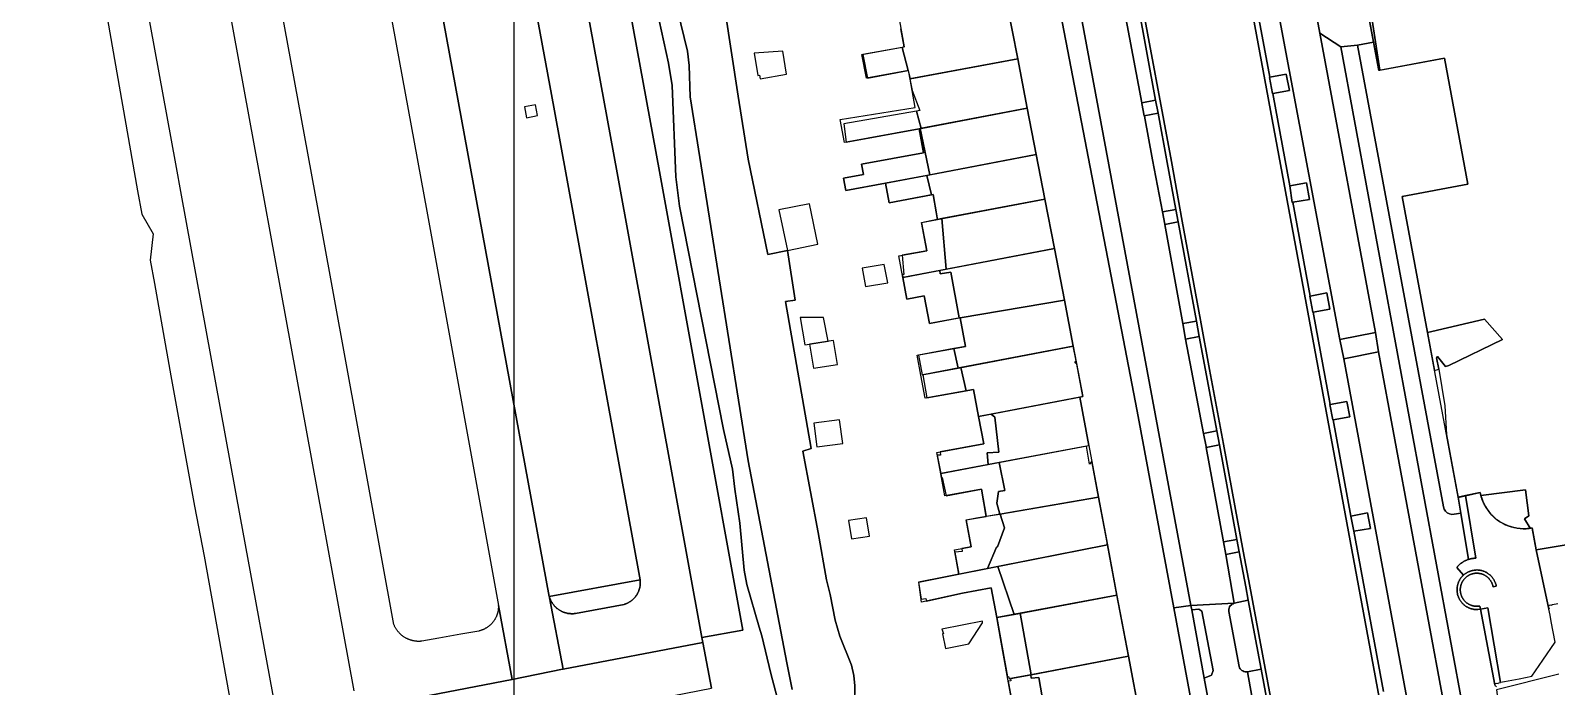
# Model space of a CAD drawing. Header units: metres. Extents: x -62 to 637, y -499 to 559.
# Drawn here: x -52 to 112.2, y 146.6 to 217.2 of the extents above; entities that cross this region are included whole.
import ezdxf

# ---------------------------------------------------------------- set-up
doc = ezdxf.new("R2010")
doc.units = ezdxf.units.M

msp = doc.modelspace()

# ---------------------------------------------------------------- linework, layer by layer
at = {"color": 7}
msp.add_lwpolyline([(0, 0), (519, 0), (519, 299), (0, 299)], close=True, dxfattribs=at)
at = {"layer": 'building_2', "color": 1}
for points in [[(93.18, 212.88), (90.99, 227.19), (90.51, 227.03), (90.41, 227), (93.04, 212.88), (93.18, 212.88)], [(42.59, 212.12), (42.64, 211.94), (54.22, 214.09), (53.02, 220.28), (41.48, 218.19), (41.99, 215.38), (41.8, 215.34), (42.41, 212.84), (42.59, 212.12)], [(37.54, 214.56), (38.05, 212.03), (42.41, 212.84), (41.8, 215.34), (37.54, 214.56)], [(26.27, 212.31), (26.45, 212.34), (26.52, 211.94), (29.35, 212.47), (28.93, 214.94), (25.85, 214.72), (26.27, 212.31)], [(42.86, 210.69), (43.69, 208.53), (43.34, 208.47), (43.82, 206.62), (55.24, 208.78), (54.22, 214.09), (42.62, 211.94), (42.86, 210.69)], [(43.34, 208.47), (35.52, 207.12), (35.75, 205.12), (43.61, 206.56), (43.82, 206.62), (43.34, 208.47)], [(43.73, 206.59), (44.77, 201.62), (56.2, 203.81), (55.24, 208.78), (43.73, 206.59)], [(44.77, 201.62), (43.73, 206.59), (43.61, 206.56), (44.09, 204), (37.42, 202.75), (37.62, 201.66), (35.47, 201.25), (35.71, 199.94), (40, 200.72), (44.77, 201.62)], [(45.6, 196.81), (57.13, 199), (56.2, 203.81), (44.44, 201.56), (44.95, 199.47), (45.1, 199.5), (45.55, 197), (45.6, 196.81)], [(40, 200.72), (40.39, 198.62), (44.95, 199.47), (44.44, 201.56), (40, 200.72)], [(57.13, 199), (46.06, 196.91), (46.53, 191.47), (58.16, 193.69), (57.13, 199)], [(28.53, 197.84), (29.44, 193.47), (32.71, 194.16), (31.8, 198.5), (28.53, 197.84)], [(41.8, 192.97), (41.97, 190.88), (41.81, 190.88), (41.87, 190.59), (46.53, 191.47), (46.06, 196.91), (43.87, 196.47), (44.43, 193.44), (41.8, 192.97)], [(59.23, 188.12), (58.16, 193.69), (45.82, 191.34), (45.88, 190.97), (47.02, 191.16), (47.91, 186.22), (48.02, 186.22), (59.23, 188.12)], [(39.84, 191.97), (37.49, 191.56), (37.83, 189.59), (40.23, 190), (39.84, 191.97)], [(44.71, 185.62), (47.91, 186.22), (47.02, 191.16), (45.88, 190.97), (45.82, 191.34), (41.87, 190.59), (42.3, 188.25), (44.16, 188.59), (44.71, 185.62)], [(47.79, 180.81), (60.19, 183.19), (59.23, 188.12), (48.02, 186.22), (48.59, 183.16), (47.34, 182.94), (47.79, 180.81)], [(33.32, 186.28), (30.81, 186.25), (31.33, 183.34), (31.83, 183.41), (33.81, 183.72), (33.32, 186.28)], [(100.23, 181), (100.57, 181.12), (106.37, 183.91), (104.41, 186.09), (98.77, 184.75), (98.29, 184.66), (99.05, 180.56), (99.51, 180.72), (99.27, 181.94), (99.3, 181.97), (99.38, 182.06), (100.23, 181)], [(31.83, 183.41), (32.25, 180.81), (34.84, 181.22), (34.41, 183.81), (31.83, 183.41)], [(43.54, 182.22), (43.92, 180.09), (47.79, 180.81), (47.34, 182.94), (43.54, 182.22)], [(48.66, 178.38), (49.44, 178.53), (49.99, 175.62), (61.23, 177.78), (60.56, 181.25), (60.35, 181.41), (60.49, 181.59), (60.19, 183.19), (48.08, 180.88), (48.66, 178.38)], [(48.08, 180.88), (44.02, 180.09), (44.44, 177.62), (48.66, 178.38), (48.08, 180.88)], [(52.17, 171.78), (50.94, 171.72), (51.04, 170.44), (61.87, 172.5), (60.89, 177.69), (51.35, 175.88), (51.75, 175.53), (52.17, 171.78)], [(45.89, 171.47), (45.56, 171.44), (45.93, 169.47), (51.04, 170.44), (50.94, 171.72), (52.17, 171.78), (51.75, 175.53), (51.35, 175.88), (49.99, 175.62), (50.55, 172.66), (45.86, 171.81), (45.89, 171.47)], [(32.28, 174.88), (32.62, 172.34), (35.39, 172.72), (35.05, 175.25), (32.28, 174.88)], [(52.14, 167.53), (51.98, 166.28), (52.29, 165.12), (62.91, 166.94), (62.18, 170.81), (61.95, 170.47), (61.62, 172.44), (52.2, 170.66), (52.84, 167.66), (52.14, 167.53)], [(46.09, 169.06), (46.5, 167.09), (50.3, 167.78), (50.8, 164.88), (52.29, 165.12), (51.98, 166.28), (52.14, 167.53), (52.84, 167.66), (52.2, 170.66), (45.93, 169.47), (46, 169.03), (46.09, 169.06)], [(109.34, 163.59), (108.73, 164.62), (109.19, 164.91), (108.84, 167.72), (104.02, 167.12), (104.12, 166.81), (104.23, 166.5), (104.37, 166.22), (104.52, 165.94), (104.7, 165.66), (104.89, 165.38), (105.09, 165.12), (105.32, 164.91), (105.56, 164.69), (105.82, 164.47), (106.09, 164.28), (106.38, 164.12), (106.67, 163.97), (106.97, 163.84), (107.28, 163.75), (107.6, 163.66), (107.92, 163.59), (108.24, 163.56), (108.57, 163.53), (108.9, 163.53), (109.23, 163.56), (109.34, 163.59)], [(52.33, 165.12), (52.8, 163.62), (52.05, 161.59), (51.93, 161.56), (50.97, 159.25), (63.87, 161.81), (63.85, 161.91), (63.82, 162.06), (62.91, 166.94), (52.33, 165.12)], [(36.35, 162.44), (38.28, 162.75), (37.95, 164.72), (36.02, 164.41), (36.35, 162.44)], [(52.8, 163.62), (52.33, 165.12), (49.78, 164.69), (48.66, 164.47), (49.19, 161.59), (48.2, 161.41), (48.24, 161.09), (47.46, 161), (47.89, 158.66), (50.97, 159.25), (51.93, 161.56), (52.05, 161.59), (52.8, 163.62)], [(53.82, 154.31), (64.89, 156.38), (63.87, 161.81), (52.07, 159.47), (53.82, 154.31)], [(44.34, 156.03), (44.4, 155.75), (48.27, 156.59), (51.37, 157.16), (51.95, 153.97), (53.82, 154.31), (52.07, 159.47), (43.55, 157.78), (43.82, 155.97), (44.34, 156.03)], [(54.47, 154.44), (55.67, 147.81), (66.12, 149.81), (64.89, 156.38), (54.47, 154.44)], [(53.25, 147.59), (53.29, 147.38), (55.67, 147.81), (54.47, 154.44), (51.95, 153.97), (53.12, 147.59), (53.25, 147.59)], [(46.24, 152.25), (46.12, 152.22), (46.44, 150.66), (48.97, 151.16), (50.44, 153.41), (50.41, 153.59), (46.06, 152.72), (46.24, 152.25)], [(55.67, 147.44), (56.48, 147.53), (57.57, 141.28), (67.37, 143.16), (66.12, 149.81), (55.62, 147.81), (55.67, 147.44)], [(56.48, 147.53), (55.67, 147.44), (55.62, 147.81), (53.45, 147.41), (53.48, 147.16), (53.2, 147.12), (54.37, 140.69), (57.57, 141.28), (56.48, 147.53)]]:
    msp.add_lwpolyline(points, close=True, dxfattribs=at)
for points in [[(90.99, 227.19), (93.18, 212.88), (100.12, 214.19), (102.64, 200.62), (95.56, 199.28), (98.29, 184.66), (98.77, 184.75), (104.41, 186.09), (106.37, 183.91), (100.57, 181.12), (100.23, 181), (99.38, 182.06), (99.3, 181.97), (99.27, 181.94), (99.51, 180.72), (100.15, 176.78), (100.34, 173.66), (101.59, 166.91), (103.95, 167.44), (104.02, 167.12), (108.84, 167.72), (109.19, 164.91), (108.73, 164.62), (109.34, 163.59), (109.55, 163.62), (109.97, 161.25), (117.5, 162.53)], [(112.41, 147.88), (105.71, 146.19), (105.8, 145.66), (106.87, 139.84), (106.92, 139.81), (106.87, 139.72), (106.85, 139.66), (106.88, 139.56), (106.93, 139.47), (107.01, 139.44), (106.97, 139.38), (108.06, 133.41), (109.28, 132.59), (115.47, 133.72)]]:
    msp.add_lwpolyline(points, dxfattribs=at)
at = {"layer": 'road_0', "color": 8}
for points in [[(-11.15, 347.97), (-14.68, 347.29), (-15.13, 349.69), (-15.59, 352.08), (-15.92, 353.85), (-16.82, 353.68), (-9.72, 315.03), (-1.39, 270.08), (11.13, 201.84), (20.24, 151.83), (24.66, 152.64), (15.69, 201.98), (6.66, 251.27), (3.03, 270.81), (-11.15, 347.97)], [(-12.36, 299.26), (-21.22, 347.78), (-31.02, 345.93), (3.82, 156.23), (13.59, 158.04), (4.31, 208.89), (-12.36, 299.26)], [(55.71, 247.27), (54.39, 254.37), (54.33, 254.72), (54.28, 254.96), (52.23, 254.77), (53.96, 245.69), (57.69, 224.83), (67.05, 176.18), (70.99, 155.02), (72.85, 155.29), (55.75, 247.05), (55.71, 247.27)], [(67.15, 219.89), (65.64, 219.63), (67.57, 209.36), (69.05, 209.64), (67.15, 219.89)], [(88.95, 215.39), (86.71, 216.86), (92.69, 184.67), (93.02, 182.58), (101.79, 135.24), (101.91, 135.39), (102.14, 135.49), (103.67, 135.75), (88.95, 215.39)], [(92.47, 215.91), (90.75, 215.59), (100, 165.88), (100.08, 165.64), (100.22, 165.42), (100.42, 165.25), (100.65, 165.13), (100.9, 165.08), (101.16, 165.09), (101.87, 165.22), (101.59, 166.92), (95.56, 199.29), (102.64, 200.61), (100.12, 214.18), (93.04, 212.86), (92.47, 215.91)], [(69.31, 208.26), (67.83, 207.98), (67.84, 207.93), (68.7, 203.25), (69.78, 197.63), (71.22, 197.9), (70.3, 202.95), (69.31, 208.26)], [(71.47, 196.55), (70.04, 196.27), (71.97, 185.63), (73.43, 185.89), (71.47, 196.55)], [(73.73, 184.22), (72.26, 183.93), (72.9, 180.56), (74.2, 173.79), (75.62, 174.06), (74.4, 180.59), (73.73, 184.22)], [(92.69, 184.67), (88.85, 183.9), (89.3, 181.82), (93.02, 182.58), (92.69, 184.67)], [(75.9, 172.55), (74.49, 172.28), (76.35, 162.13), (77.79, 162.38), (75.9, 172.55)], [(103.98, 154.88), (104.77, 155.02), (106.13, 147), (106.15, 147.01), (106.59, 147.09), (108.16, 147.4), (109.52, 147.67), (110.69, 149.39), (112.01, 151.33), (111.6, 153.54), (111.48, 154.23), (111.35, 154.89), (109.97, 161.25), (109.55, 163.61), (109.5, 163.6), (109.46, 163.6), (109.41, 163.59), (109.36, 163.58), (109.32, 163.58), (109.27, 163.57), (109.22, 163.56), (109.18, 163.56), (109.13, 163.55), (109.08, 163.55), (109.04, 163.55), (108.99, 163.54), (108.94, 163.54), (108.89, 163.54), (108.85, 163.53), (108.8, 163.53), (108.75, 163.53), (108.71, 163.53), (108.66, 163.53), (108.61, 163.53), (108.57, 163.53), (108.52, 163.53), (108.47, 163.54), (108.42, 163.54), (108.38, 163.54), (108.26, 163.55), (108.14, 163.56), (108.02, 163.58), (107.91, 163.59), (107.86, 163.6), (107.82, 163.61), (107.77, 163.62), (107.72, 163.63), (107.68, 163.64), (107.63, 163.65), (107.59, 163.66), (107.54, 163.67), (107.49, 163.68), (107.45, 163.69), (107.4, 163.7), (107.36, 163.72), (107.31, 163.73), (107.27, 163.74), (107.22, 163.76), (107.18, 163.77), (107.13, 163.79), (107.09, 163.8), (107.04, 163.82), (107, 163.83), (106.96, 163.85), (106.91, 163.87), (106.87, 163.88), (106.82, 163.9), (106.78, 163.92), (106.74, 163.94), (106.69, 163.96), (106.65, 163.98), (106.61, 164), (106.57, 164.02), (106.52, 164.04), (106.48, 164.06), (106.44, 164.08), (106.4, 164.1), (106.36, 164.13), (106.32, 164.15), (106.27, 164.17), (106.23, 164.2), (106.19, 164.22), (106.15, 164.25), (106.11, 164.27), (106.07, 164.3), (106.03, 164.32), (105.99, 164.35), (105.96, 164.37), (105.92, 164.4), (105.88, 164.43), (105.84, 164.46), (105.8, 164.48), (105.76, 164.51), (105.73, 164.54), (105.69, 164.57), (105.65, 164.6), (105.62, 164.63), (105.58, 164.66), (105.54, 164.69), (105.51, 164.72), (105.47, 164.75), (105.44, 164.78), (105.4, 164.82), (105.37, 164.85), (105.34, 164.88), (105.3, 164.91), (105.27, 164.95), (105.24, 164.98), (105.2, 165.01), (105.17, 165.05), (105.14, 165.08), (105.11, 165.12), (105.08, 165.15), (105.04, 165.19), (105.01, 165.22), (104.98, 165.26), (104.95, 165.3), (104.92, 165.33), (104.9, 165.37), (104.87, 165.41), (104.84, 165.44), (104.81, 165.48), (104.78, 165.52), (104.75, 165.56), (104.73, 165.6), (104.7, 165.64), (104.67, 165.67), (104.65, 165.71), (104.62, 165.75), (104.6, 165.79), (104.57, 165.83), (104.55, 165.87), (104.52, 165.91), (104.5, 165.96), (104.48, 166), (104.46, 166.04), (104.43, 166.08), (104.41, 166.12), (104.39, 166.16), (104.37, 166.21), (104.35, 166.25), (104.33, 166.29), (104.31, 166.33), (104.29, 166.38), (104.27, 166.42), (104.25, 166.46), (104.23, 166.51), (104.21, 166.55), (104.2, 166.59), (104.18, 166.64), (104.16, 166.68), (104.15, 166.73), (104.13, 166.77), (104.12, 166.82), (104.1, 166.86), (104.09, 166.91), (104.07, 166.95), (104.06, 166.99), (104.05, 167.04), (104.04, 167.09), (104.02, 167.13), (104.01, 167.18), (104, 167.22), (103.99, 167.27), (103.98, 167.31), (103.97, 167.36), (103.96, 167.41), (103.95, 167.45), (102.37, 167.1), (103.49, 160.37), (103.44, 160.37), (103.39, 160.36), (103.34, 160.36), (103.29, 160.36), (103.24, 160.35), (103.19, 160.35), (103.14, 160.34), (103.09, 160.33), (103.04, 160.32), (102.99, 160.31), (102.94, 160.3), (102.89, 160.29), (102.84, 160.28), (102.79, 160.27), (102.75, 160.25), (102.7, 160.24), (102.65, 160.22), (102.61, 160.21), (102.56, 160.19), (102.52, 160.17), (102.47, 160.15), (102.43, 160.13), (102.38, 160.11), (102.34, 160.09), (102.3, 160.07), (102.25, 160.05), (102.21, 160.02), (102.17, 160), (102.13, 159.97), (102.09, 159.95), (102.04, 159.92), (102.01, 159.89), (101.96, 159.87), (101.93, 159.84), (101.89, 159.81), (101.85, 159.78), (101.81, 159.75), (101.77, 159.72), (101.74, 159.68), (101.7, 159.65), (101.67, 159.62), (101.63, 159.58), (101.6, 159.55), (101.57, 159.51), (101.53, 159.48), (101.5, 159.44), (101.47, 159.4), (101.44, 159.37), (102.17, 158.55), (102.21, 158.59), (102.28, 158.64), (102.34, 158.68), (102.39, 158.72), (102.44, 158.76), (102.51, 158.8), (102.56, 158.83), (102.64, 158.87), (102.69, 158.89), (102.76, 158.93), (102.83, 158.95), (102.9, 158.98), (102.95, 159), (103.03, 159.02), (103.08, 159.03), (103.17, 159.05), (103.22, 159.06), (103.3, 159.08), (103.36, 159.08), (103.45, 159.09), (103.5, 159.09), (103.59, 159.1), (103.64, 159.1), (103.73, 159.09), (103.8, 159.09), (103.87, 159.08), (103.94, 159.07), (104.01, 159.06), (104.06, 159.04), (104.14, 159.03), (104.2, 159.01), (104.28, 158.98), (104.35, 158.96), (104.41, 158.93), (104.48, 158.91), (104.54, 158.88), (104.59, 158.85), (104.66, 158.81), (104.72, 158.77), (104.78, 158.73), (104.83, 158.7), (104.9, 158.65), (104.94, 158.62), (105.01, 158.56), (105.05, 158.53), (105.11, 158.47), (105.15, 158.42), (105.2, 158.36), (105.24, 158.32), (105.29, 158.25), (105.33, 158.21), (105.37, 158.14), (105.41, 158.08), (105.45, 158.02), (105.47, 157.97), (105.51, 157.89), (105.54, 157.84), (105.57, 157.76), (105.59, 157.71), (105.62, 157.63), (105.63, 157.58), (105.66, 157.5), (105.67, 157.43), (105.69, 157.36), (105.34, 157.29), (105.33, 157.34), (105.32, 157.4), (105.31, 157.45), (105.29, 157.5), (105.28, 157.55), (105.26, 157.6), (105.24, 157.65), (105.22, 157.69), (105.2, 157.74), (105.17, 157.79), (105.15, 157.83), (105.12, 157.88), (105.09, 157.92), (105.07, 157.97), (105.04, 158.01), (105.01, 158.05), (104.97, 158.09), (104.94, 158.13), (104.9, 158.17), (104.87, 158.21), (104.83, 158.25), (104.79, 158.28), (104.75, 158.32), (104.71, 158.35), (104.67, 158.38), (104.63, 158.41), (104.59, 158.45), (104.54, 158.47), (104.5, 158.5), (104.45, 158.53), (104.41, 158.55), (104.36, 158.58), (104.31, 158.6), (104.26, 158.62), (104.21, 158.64), (104.17, 158.65), (104.12, 158.67), (104.07, 158.68), (104.01, 158.7), (103.96, 158.71), (103.91, 158.72), (103.86, 158.73), (103.81, 158.73), (103.76, 158.74), (103.71, 158.74), (103.65, 158.75), (103.6, 158.75), (103.55, 158.75), (103.49, 158.74), (103.44, 158.74), (103.39, 158.74), (103.34, 158.73), (103.29, 158.72), (103.24, 158.71), (103.18, 158.7), (103.13, 158.69), (103.08, 158.67), (103.03, 158.66), (102.98, 158.64), (102.93, 158.62), (102.89, 158.6), (102.84, 158.58), (102.79, 158.56), (102.75, 158.53), (102.7, 158.51), (102.65, 158.48), (102.61, 158.45), (102.57, 158.42), (102.53, 158.39), (102.48, 158.36), (102.44, 158.33), (102.4, 158.29), (102.37, 158.26), (102.33, 158.22), (102.29, 158.18), (102.26, 158.14), (102.22, 158.1), (102.19, 158.06), (102.16, 158.02), (102.13, 157.98), (102.1, 157.93), (102.07, 157.89), (102.05, 157.84), (102.02, 157.8), (102, 157.75), (101.98, 157.7), (101.95, 157.66), (101.93, 157.61), (101.92, 157.56), (101.9, 157.51), (101.88, 157.46), (101.87, 157.41), (101.86, 157.36), (101.85, 157.3), (101.84, 157.25), (101.83, 157.2), (101.83, 157.15), (101.82, 157.1), (101.82, 157.04), (101.82, 156.99), (101.82, 156.94), (101.82, 156.89), (101.82, 156.84), (101.83, 156.78), (101.83, 156.73), (101.84, 156.68), (101.85, 156.63), (101.86, 156.58), (101.87, 156.53), (101.89, 156.48), (101.9, 156.43), (101.92, 156.38), (101.94, 156.33), (101.96, 156.28), (101.98, 156.23), (102, 156.18), (102.02, 156.14), (102.05, 156.09), (102.08, 156.05), (102.1, 156), (102.13, 155.96), (102.16, 155.91), (102.2, 155.87), (102.23, 155.83), (102.26, 155.79), (102.3, 155.75), (102.33, 155.72), (102.37, 155.68), (102.41, 155.65), (102.45, 155.61), (102.49, 155.58), (102.53, 155.54), (102.57, 155.52), (102.62, 155.48), (102.66, 155.46), (102.71, 155.43), (102.75, 155.41), (102.8, 155.38), (102.85, 155.36), (102.89, 155.34), (102.94, 155.32), (102.99, 155.3), (103.04, 155.28), (103.09, 155.27), (103.14, 155.25), (103.19, 155.24), (103.24, 155.23), (103.29, 155.22), (103.35, 155.21), (103.4, 155.2), (103.45, 155.2), (103.5, 155.2), (103.55, 155.19), (103.61, 155.19), (103.66, 155.19), (103.71, 155.2), (103.76, 155.2), (103.82, 155.21), (103.87, 155.21), (103.92, 155.22), (103.98, 154.88)], [(102.37, 167.1), (101.59, 166.92), (101.87, 165.22), (102.7, 160.24), (102.75, 160.25), (102.79, 160.27), (102.84, 160.28), (102.89, 160.29), (102.94, 160.3), (102.99, 160.31), (103.04, 160.32), (103.09, 160.33), (103.14, 160.34), (103.19, 160.35), (103.24, 160.35), (103.29, 160.36), (103.34, 160.36), (103.39, 160.36), (103.44, 160.37), (103.49, 160.37), (102.37, 167.1)], [(78.04, 161.05), (76.6, 160.77), (77.49, 155.52), (79.01, 155.84), (78.74, 157.29), (78.04, 161.05)], [(74.28, 147.47), (72.94, 154.8), (72.85, 155.29), (70.99, 155.02), (87.83, 64.5), (90.55, 51.07), (91.14, 47.86), (91.25, 47.28), (91.63, 45.2), (92, 43.15), (93.55, 43.6), (74.28, 147.47)], [(74, 154.67), (73.7, 154.88), (72.94, 154.8), (74.28, 147.47), (75.04, 147.78), (75.24, 148.28), (74, 154.67)], [(79.01, 155.84), (77.49, 155.52), (77.37, 155.47), (77.26, 155.41), (77.16, 155.33), (77.08, 155.23), (77.01, 155.12), (76.96, 155), (76.93, 154.88), (76.92, 154.75), (76.93, 154.62), (78.03, 148.7), (78.08, 148.58), (78.14, 148.47), (78.22, 148.38), (78.32, 148.29), (78.43, 148.23), (78.54, 148.18), (78.67, 148.15), (78.79, 148.14), (78.92, 148.15), (80.4, 148.41), (79.01, 155.84)], [(103.98, 154.88), (105.55, 146.74), (105.61, 146.87), (105.74, 146.93), (105.88, 146.9), (105.94, 146.97), (106.13, 147), (104.77, 155.02), (103.98, 154.88)], [(21.28, 146.39), (20.34, 151.28), (5.33, 148.42), (5.25, 148.41), (-0.16, 147.31), (-16.92, 144.09), (-16.65, 142.69), (-15.89, 139.16), (-10.8, 140.17), (-6.01, 141.09), (-5.6, 141.17), (-3.84, 141.51), (-3.44, 141.59), (0.73, 142.4), (6.17, 143.45), (21.28, 146.39)], [(80.4, 148.41), (78.92, 148.15), (79.95, 142.52), (81.43, 142.84), (80.4, 148.41)]]:
    msp.add_lwpolyline(points, close=True, dxfattribs=at)
for points in [[(-36.38, 344.97), (-32.74, 325.06), (-30.94, 315.41), (-30.92, 315.35), (-30.89, 315.27), (-30.87, 315.2), (-30.85, 315.13), (-30.83, 315.06), (-30.82, 314.98), (-28.71, 303.23), (-9.36, 197.71), (-1.65, 155.26), (-0.16, 147.31), (5.25, 148.41), (5.33, 148.42), (3.86, 156.11), (3.84, 156.17), (3.82, 156.23), (-31.02, 345.93)], [(-51.98, 335.96), (-35.82, 247.93), (-17.19, 146.08)], [(-16.92, 144.09), (-0.16, 147.31), (-1.65, 155.26), (-1.65, 155.2), (-1.65, 155.14), (-1.65, 155.08), (-1.65, 155.02), (-1.66, 154.96), (-1.66, 154.9), (-1.67, 154.84), (-1.68, 154.78), (-1.68, 154.73), (-1.69, 154.69), (-1.7, 154.64), (-1.71, 154.59), (-1.72, 154.54), (-1.73, 154.49), (-1.75, 154.43), (-1.77, 154.37), (-1.78, 154.31), (-1.8, 154.26), (-1.82, 154.2), (-1.85, 154.15), (-1.87, 154.09), (-1.89, 154.04), (-1.92, 153.98), (-1.95, 153.93), (-1.98, 153.87), (-2, 153.82), (-2.04, 153.77), (-2.06, 153.73), (-2.1, 153.67), (-2.13, 153.62), (-2.17, 153.57), (-2.2, 153.52), (-2.24, 153.47), (-2.28, 153.43), (-2.31, 153.39), (-2.34, 153.35), (-2.39, 153.3), (-2.43, 153.26), (-2.47, 153.22), (-2.51, 153.18), (-2.55, 153.15), (-2.6, 153.11), (-2.64, 153.07), (-2.68, 153.04), (-2.73, 153), (-2.78, 152.97), (-2.82, 152.94), (-2.87, 152.9), (-2.92, 152.87), (-2.97, 152.84), (-3.02, 152.82), (-3.07, 152.79), (-3.12, 152.76), (-3.17, 152.74), (-3.22, 152.71), (-3.27, 152.69), (-3.33, 152.67), (-3.38, 152.65), (-3.43, 152.63), (-3.49, 152.61), (-3.54, 152.59), (-3.59, 152.58), (-3.65, 152.56), (-3.71, 152.55), (-3.76, 152.53), (-5.7, 152.18), (-8.04, 151.75), (-9.87, 151.44), (-9.92, 151.44), (-9.98, 151.43), (-10.03, 151.43), (-10.08, 151.42), (-10.13, 151.42), (-10.18, 151.42), (-10.23, 151.42), (-10.28, 151.42), (-10.32, 151.42), (-10.37, 151.42), (-10.41, 151.43), (-10.45, 151.43), (-10.49, 151.43), (-10.54, 151.44), (-10.59, 151.45), (-10.64, 151.45), (-10.7, 151.46), (-10.74, 151.47), (-10.8, 151.48), (-10.85, 151.49), (-10.9, 151.5), (-10.95, 151.51), (-11, 151.53), (-11.05, 151.54), (-11.1, 151.56), (-11.14, 151.57), (-11.19, 151.59), (-11.24, 151.61), (-11.29, 151.63), (-11.33, 151.64), (-11.38, 151.67), (-11.43, 151.69), (-11.48, 151.71), (-11.54, 151.74), (-11.6, 151.77), (-11.64, 151.8), (-11.71, 151.84), (-11.77, 151.87), (-11.82, 151.91), (-11.88, 151.95), (-11.93, 151.98), (-11.97, 152.02), (-12.02, 152.05), (-12.06, 152.08), (-12.1, 152.12), (-12.14, 152.15), (-12.18, 152.19), (-12.22, 152.22), (-12.25, 152.26), (-12.29, 152.3), (-12.33, 152.34), (-12.37, 152.39), (-12.42, 152.44), (-12.46, 152.49), (-12.5, 152.54), (-12.54, 152.59), (-12.58, 152.65), (-12.62, 152.7), (-12.65, 152.76), (-12.69, 152.81), (-12.72, 152.87), (-12.75, 152.92), (-12.78, 152.99), (-12.81, 153.05), (-12.84, 153.11), (-12.87, 153.17), (-12.89, 153.23), (-20.64, 195.74), (-39.98, 301.16)], [(-12.36, 299.26), (4.31, 208.89), (13.59, 158.04), (13.6, 157.98), (13.61, 157.92), (13.61, 157.88), (13.61, 157.81), (13.61, 157.75), (13.61, 157.7), (13.61, 157.64), (13.61, 157.58), (13.6, 157.52), (13.6, 157.47), (13.59, 157.41), (13.59, 157.35), (13.57, 157.3), (13.56, 157.24), (13.55, 157.18), (13.54, 157.13), (13.52, 157.07), (13.51, 157.02), (13.49, 156.97), (13.47, 156.91), (13.45, 156.85), (13.43, 156.8), (13.41, 156.75), (13.38, 156.7), (13.36, 156.64), (13.33, 156.59), (13.31, 156.54), (13.28, 156.49), (13.26, 156.45), (13.22, 156.4), (13.19, 156.35), (13.15, 156.3), (13.09, 156.22), (13.06, 156.18), (13.03, 156.15), (12.96, 156.07), (12.93, 156.03), (12.9, 156), (12.86, 155.96), (12.82, 155.93), (12.79, 155.9), (12.75, 155.86), (12.71, 155.83), (12.67, 155.8), (12.63, 155.77), (12.59, 155.74), (12.55, 155.71), (12.51, 155.69), (12.47, 155.66), (12.43, 155.63), (12.38, 155.61), (12.34, 155.59), (12.29, 155.56), (12.23, 155.53), (12.16, 155.5), (12.12, 155.48), (12.07, 155.46), (12.02, 155.44), (11.98, 155.42), (11.93, 155.41), (11.88, 155.39), (6.63, 154.41), (6.58, 154.41), (6.53, 154.4), (6.49, 154.4), (6.44, 154.39), (6.39, 154.39), (6.34, 154.39), (6.29, 154.39), (6.24, 154.39), (6.19, 154.39), (6.14, 154.39), (6.09, 154.4), (6.04, 154.4), (5.99, 154.4), (5.95, 154.41), (5.9, 154.42), (5.85, 154.42), (5.8, 154.43), (5.75, 154.44), (5.7, 154.46), (5.65, 154.47), (5.61, 154.48), (5.56, 154.49), (5.51, 154.51), (5.47, 154.52), (5.42, 154.54), (5.37, 154.55), (5.33, 154.57), (5.28, 154.59), (5.24, 154.61), (5.19, 154.63), (5.15, 154.65), (5.1, 154.68), (5.05, 154.71), (4.99, 154.74), (4.94, 154.77), (4.88, 154.81), (4.83, 154.84), (4.77, 154.88), (4.73, 154.91), (4.69, 154.94), (4.65, 154.97), (4.61, 155.01), (4.57, 155.04), (4.53, 155.09), (4.48, 155.13), (4.43, 155.18), (4.39, 155.22), (4.35, 155.27), (4.31, 155.32), (4.26, 155.37), (4.23, 155.42), (4.2, 155.47), (4.15, 155.53), (4.12, 155.59), (4.08, 155.64), (4.06, 155.68), (4.02, 155.75), (3.99, 155.81), (3.96, 155.87), (3.94, 155.92), (3.91, 155.99), (3.89, 156.05), (3.86, 156.11), (5.33, 148.42), (20.34, 151.28), (20.24, 151.83), (11.13, 201.84), (-1.39, 270.08)], [(104.49, 99.88), (89.3, 181.82), (89.3, 181.82), (88.85, 183.9), (74.62, 259.73)], [(74.62, 259.73), (88.85, 183.9), (92.69, 184.67), (86.71, 216.86), (83.07, 236.49)], [(55.75, 247.05), (72.85, 155.29), (77.49, 155.52), (76.6, 160.77), (76.35, 162.13), (74.49, 172.28), (74.47, 172.39), (74.2, 173.79), (72.9, 180.56), (72.26, 183.93), (71.97, 185.63), (70.04, 196.27), (70.03, 196.32), (69.78, 197.63), (68.7, 203.25), (67.84, 207.93), (67.83, 207.98), (67.83, 207.98), (67.58, 209.29), (67.57, 209.36), (65.64, 219.63)], [(79.44, 222.32), (81.32, 212.12), (83.1, 212.47), (83.43, 210.7), (81.64, 210.38), (83.48, 200.42), (85.27, 200.75), (85.59, 198.98), (83.81, 198.67), (85.67, 188.58), (87.46, 188.92), (87.8, 187.17), (85.99, 186.84), (87.83, 176.91), (89.6, 177.24), (89.92, 175.58), (88.14, 175.25), (90.05, 164.88), (91.83, 165.24), (92.15, 163.58), (90.35, 163.26), (93.54, 146.03)], [(105.7, 146.51), (105.59, 146.6), (105.55, 146.74), (103.98, 154.88), (103.98, 154.88), (103.71, 154.84), (103.65, 154.84), (103.59, 154.84), (103.53, 154.84), (103.47, 154.85), (103.41, 154.85), (103.35, 154.86), (103.29, 154.86), (103.23, 154.87), (103.16, 154.89), (103.11, 154.9), (103.05, 154.91), (102.99, 154.93), (102.93, 154.95), (102.87, 154.97), (102.82, 154.99), (102.76, 155.01), (102.7, 155.04), (102.65, 155.06), (102.59, 155.09), (102.54, 155.12), (102.49, 155.15), (102.44, 155.18), (102.39, 155.22), (102.34, 155.25), (102.29, 155.29), (102.24, 155.33), (102.19, 155.37), (102.15, 155.41), (102.1, 155.45), (102.06, 155.49), (102.02, 155.54), (101.98, 155.59), (101.94, 155.63), (101.9, 155.68), (101.87, 155.73), (101.83, 155.78), (101.8, 155.83), (101.77, 155.88), (101.74, 155.93), (101.71, 155.99), (101.68, 156.04), (101.65, 156.1), (101.63, 156.15), (101.61, 156.21), (101.59, 156.27), (101.57, 156.33), (101.55, 156.38), (101.53, 156.44), (101.52, 156.5), (101.51, 156.56), (101.5, 156.62), (101.49, 156.68), (101.48, 156.74), (101.47, 156.8), (101.47, 156.86), (101.47, 156.92), (101.47, 156.99), (101.47, 157.05), (101.47, 157.11), (101.48, 157.17), (101.48, 157.23), (101.49, 157.29), (101.5, 157.35), (101.51, 157.41), (101.53, 157.47), (101.54, 157.53), (101.56, 157.59), (101.58, 157.64), (101.6, 157.7), (101.62, 157.76), (101.64, 157.82), (101.67, 157.87), (101.69, 157.93), (101.72, 157.98), (101.75, 158.03), (101.78, 158.09), (101.82, 158.14), (101.85, 158.19), (101.89, 158.24), (101.92, 158.28), (101.95, 158.32), (101.98, 158.35), (102.01, 158.39), (102.04, 158.42), (102.07, 158.46), (102.1, 158.49), (102.14, 158.52), (102.17, 158.55), (101.44, 159.37), (101.47, 159.4), (101.5, 159.44), (101.53, 159.48), (101.57, 159.51), (101.6, 159.55), (101.63, 159.58), (101.67, 159.62), (101.7, 159.65), (101.74, 159.68), (101.77, 159.72), (101.81, 159.75), (101.85, 159.78), (101.89, 159.81), (101.93, 159.84), (101.96, 159.87), (102.01, 159.89), (102.04, 159.92), (102.09, 159.95), (102.13, 159.97), (102.17, 160), (102.21, 160.02), (102.25, 160.05), (102.3, 160.07), (102.34, 160.09), (102.38, 160.11), (102.43, 160.13), (102.47, 160.15), (102.52, 160.17), (102.56, 160.19), (102.61, 160.21), (102.65, 160.22), (102.7, 160.24), (101.87, 165.22), (101.16, 165.09), (100.9, 165.08), (100.65, 165.13), (100.42, 165.25), (100.22, 165.42), (100.08, 165.64), (100, 165.88), (90.75, 215.59), (88.95, 215.39), (103.67, 135.75)], [(101.79, 135.24), (93.02, 182.58), (93.02, 182.58), (89.3, 181.82), (104.49, 99.88)], [(117.5, 162.52), (109.97, 161.25), (109.97, 161.25), (111.35, 154.89), (111.4, 154.96), (111.32, 155.07), (111.32, 155.21), (111.4, 155.31), (111.54, 155.35), (111.66, 155.31), (111.72, 155.38), (112.32, 155.48)], [(79.95, 142.52), (78.92, 148.15), (78.79, 148.14), (78.67, 148.15), (78.54, 148.18), (78.43, 148.23), (78.32, 148.29), (78.22, 148.38), (78.14, 148.47), (78.08, 148.58), (78.03, 148.7), (76.93, 154.62), (76.92, 154.75), (76.93, 154.88), (76.96, 155), (77.01, 155.12), (77.08, 155.23), (77.16, 155.33), (77.26, 155.41), (77.37, 155.47), (77.49, 155.52), (72.85, 155.29), (72.94, 154.8), (73.7, 154.88), (74, 154.67), (75.24, 148.28), (75.04, 147.78), (74.28, 147.47), (93.55, 43.6)]]:
    msp.add_lwpolyline(points, dxfattribs=at)
at = {"layer": 'terrain_0', "color": 8}
for points in [[(50.38, 375.61), (67.67, 282.81), (106.22, 74.48)], [(87.83, 64.5), (70.99, 155.02), (67.05, 176.18), (57.69, 224.83), (53.96, 245.69), (52.23, 254.77), (40.84, 314.5), (37.36, 333.47)], [(93.54, 146.03), (90.35, 163.26), (90.05, 164.88), (88.14, 175.25), (88.09, 175.24), (87.78, 176.9), (87.83, 176.91), (85.99, 186.84), (85.94, 186.84), (85.63, 188.57), (85.67, 188.58), (83.81, 198.67), (83.81, 198.67), (83.73, 198.66), (83.48, 200.42), (81.64, 210.38), (81.6, 210.37), (81.28, 212.11), (81.32, 212.12), (79.44, 222.32)], [(53.02, 220.27), (54.22, 214.09), (55.24, 208.78), (56.2, 203.81), (57.13, 198.99), (58.16, 193.69), (59.23, 188.14), (60.19, 183.17), (61.23, 177.77), (60.89, 177.7), (61.87, 172.49), (62.91, 166.93), (63.87, 161.81), (64.89, 156.37), (66.12, 149.81), (67.37, 143.15)], [(90.05, 99.01), (79.19, 157.37), (78.48, 161.14), (76.34, 172.64), (74.84, 180.68), (73.87, 185.97), (71.91, 196.63), (70.74, 203.04), (67.34, 221.33)], [(22.71, 219.46), (24.13, 210.1), (25.2, 203.31), (27.32, 193.05), (29.44, 193.48), (30.27, 188.15), (29.24, 187.99), (32.01, 172.16), (31.09, 171.87), (32.75, 163.13), (33.63, 158.05), (34.03, 156.45), (34.56, 153.69), (35.09, 151.99), (36.34, 148.84), (36.58, 147.74), (36.68, 146.63), (36.67, 144.68)], [(67.15, 219.89), (69.05, 209.64), (69.31, 208.26), (70.3, 202.95), (71.22, 197.9), (71.47, 196.55), (73.43, 185.89), (73.73, 184.22), (74.4, 180.59), (75.62, 174.06), (75.9, 172.55), (77.79, 162.38), (78.04, 161.05), (78.74, 157.29), (79.01, 155.84), (80.4, 148.41), (81.43, 142.84)], [(54.37, 140.68), (53.16, 147.35), (52.36, 151.73), (51.95, 153.97), (51.37, 157.16), (48.27, 156.59), (43.87, 155.63), (43.56, 157.78), (47.89, 158.65), (47.41, 161.27), (49.19, 161.59), (48.66, 164.48), (50.8, 164.86), (50.3, 167.78), (46.36, 167.07), (45.93, 169.46), (45.51, 171.74), (50.55, 172.66), (49.99, 175.63), (49.44, 178.53), (44.26, 177.58), (43.8, 180.06), (43.41, 182.2), (48.59, 183.16), (48.02, 186.23), (44.71, 185.62), (44.16, 188.6), (42.3, 188.25), (41.87, 190.59), (41.44, 192.9), (44.43, 193.45), (43.87, 196.48), (45.59, 196.8), (45.1, 199.49), (40.39, 198.62), (40, 200.73), (35.71, 199.94), (35.47, 201.26), (37.62, 201.65), (37.42, 202.76), (44.09, 203.99), (43.61, 206.57), (35.59, 205.09), (35.13, 207.56), (43.19, 208.85), (42.63, 211.93), (42.46, 212.84), (37.93, 212.01), (37.46, 214.56), (41.99, 215.39), (41.64, 217.32)]]:
    msp.add_lwpolyline(points, dxfattribs=at)
for points in [[(88.74, 235.96), (88, 235.82), (87.74, 235.81), (87.49, 235.87), (87.26, 235.98), (87.07, 236.16), (86.92, 236.38), (86.84, 236.62), (86.39, 239.05), (84.6, 238.71), (83.07, 236.49), (86.71, 216.86), (88.95, 215.39), (90.75, 215.59), (92.47, 215.91), (88.74, 235.96)], [(102.17, 158.55), (102.14, 158.52), (102.1, 158.49), (102.07, 158.46), (102.04, 158.42), (102.01, 158.39), (101.98, 158.35), (101.95, 158.32), (101.92, 158.28), (101.89, 158.24), (101.85, 158.19), (101.82, 158.14), (101.78, 158.09), (101.75, 158.03), (101.72, 157.98), (101.69, 157.93), (101.67, 157.87), (101.64, 157.82), (101.62, 157.76), (101.6, 157.7), (101.58, 157.64), (101.56, 157.59), (101.54, 157.53), (101.53, 157.47), (101.51, 157.41), (101.5, 157.35), (101.49, 157.29), (101.48, 157.23), (101.48, 157.17), (101.47, 157.11), (101.47, 157.05), (101.47, 156.99), (101.47, 156.92), (101.47, 156.86), (101.47, 156.8), (101.48, 156.74), (101.49, 156.68), (101.5, 156.62), (101.51, 156.56), (101.52, 156.5), (101.53, 156.44), (101.55, 156.38), (101.57, 156.33), (101.59, 156.27), (101.61, 156.21), (101.63, 156.15), (101.65, 156.1), (101.68, 156.04), (101.71, 155.99), (101.74, 155.93), (101.77, 155.88), (101.8, 155.83), (101.83, 155.78), (101.87, 155.73), (101.9, 155.68), (101.94, 155.63), (101.98, 155.59), (102.02, 155.54), (102.06, 155.49), (102.1, 155.45), (102.15, 155.41), (102.19, 155.37), (102.24, 155.33), (102.29, 155.29), (102.34, 155.25), (102.39, 155.22), (102.44, 155.18), (102.49, 155.15), (102.54, 155.12), (102.59, 155.09), (102.65, 155.06), (102.7, 155.04), (102.76, 155.01), (102.82, 154.99), (102.87, 154.97), (102.93, 154.95), (102.99, 154.93), (103.05, 154.91), (103.11, 154.9), (103.16, 154.89), (103.23, 154.87), (103.29, 154.86), (103.35, 154.86), (103.41, 154.85), (103.47, 154.85), (103.53, 154.84), (103.59, 154.84), (103.65, 154.84), (103.71, 154.84), (103.98, 154.88), (103.92, 155.22), (103.87, 155.21), (103.82, 155.21), (103.76, 155.2), (103.71, 155.2), (103.66, 155.19), (103.61, 155.19), (103.55, 155.19), (103.5, 155.2), (103.45, 155.2), (103.4, 155.2), (103.35, 155.21), (103.29, 155.22), (103.24, 155.23), (103.19, 155.24), (103.14, 155.25), (103.09, 155.27), (103.04, 155.28), (102.99, 155.3), (102.94, 155.32), (102.89, 155.34), (102.85, 155.36), (102.8, 155.38), (102.75, 155.41), (102.71, 155.43), (102.66, 155.46), (102.62, 155.48), (102.57, 155.52), (102.53, 155.54), (102.49, 155.58), (102.45, 155.61), (102.41, 155.65), (102.37, 155.68), (102.33, 155.72), (102.3, 155.75), (102.26, 155.79), (102.23, 155.83), (102.2, 155.87), (102.16, 155.91), (102.13, 155.96), (102.1, 156), (102.08, 156.05), (102.05, 156.09), (102.02, 156.14), (102, 156.18), (101.98, 156.23), (101.96, 156.28), (101.94, 156.33), (101.92, 156.38), (101.9, 156.43), (101.89, 156.48), (101.87, 156.53), (101.86, 156.58), (101.85, 156.63), (101.84, 156.68), (101.83, 156.73), (101.83, 156.78), (101.82, 156.84), (101.82, 156.89), (101.82, 156.94), (101.82, 156.99), (101.82, 157.04), (101.82, 157.1), (101.83, 157.15), (101.83, 157.2), (101.84, 157.25), (101.85, 157.3), (101.86, 157.36), (101.87, 157.41), (101.88, 157.46), (101.9, 157.51), (101.92, 157.56), (101.93, 157.61), (101.95, 157.66), (101.98, 157.7), (102, 157.75), (102.02, 157.8), (102.05, 157.84), (102.07, 157.89), (102.1, 157.93), (102.13, 157.98), (102.16, 158.02), (102.19, 158.06), (102.22, 158.1), (102.26, 158.14), (102.29, 158.18), (102.33, 158.22), (102.37, 158.26), (102.4, 158.29), (102.44, 158.33), (102.48, 158.36), (102.53, 158.39), (102.57, 158.42), (102.61, 158.45), (102.65, 158.48), (102.7, 158.51), (102.75, 158.53), (102.79, 158.56), (102.84, 158.58), (102.89, 158.6), (102.93, 158.62), (102.98, 158.64), (103.03, 158.66), (103.08, 158.67), (103.13, 158.69), (103.18, 158.7), (103.24, 158.71), (103.29, 158.72), (103.34, 158.73), (103.39, 158.74), (103.44, 158.74), (103.49, 158.74), (103.55, 158.75), (103.6, 158.75), (103.65, 158.75), (103.71, 158.74), (103.76, 158.74), (103.81, 158.73), (103.86, 158.73), (103.91, 158.72), (103.96, 158.71), (104.01, 158.7), (104.07, 158.68), (104.12, 158.67), (104.17, 158.65), (104.21, 158.64), (104.26, 158.62), (104.31, 158.6), (104.36, 158.58), (104.41, 158.55), (104.45, 158.53), (104.5, 158.5), (104.54, 158.47), (104.59, 158.45), (104.63, 158.41), (104.67, 158.38), (104.71, 158.35), (104.75, 158.32), (104.79, 158.28), (104.83, 158.25), (104.87, 158.21), (104.9, 158.17), (104.94, 158.13), (104.97, 158.09), (105.01, 158.05), (105.04, 158.01), (105.07, 157.97), (105.09, 157.92), (105.12, 157.88), (105.15, 157.83), (105.17, 157.79), (105.2, 157.74), (105.22, 157.69), (105.24, 157.65), (105.26, 157.6), (105.28, 157.55), (105.29, 157.5), (105.31, 157.45), (105.32, 157.4), (105.33, 157.34), (105.34, 157.29), (105.69, 157.36), (105.67, 157.43), (105.66, 157.5), (105.63, 157.58), (105.62, 157.63), (105.59, 157.71), (105.57, 157.76), (105.54, 157.84), (105.51, 157.89), (105.47, 157.97), (105.45, 158.02), (105.41, 158.08), (105.37, 158.14), (105.33, 158.21), (105.29, 158.25), (105.24, 158.32), (105.2, 158.36), (105.15, 158.42), (105.11, 158.47), (105.05, 158.53), (105.01, 158.56), (104.94, 158.62), (104.9, 158.65), (104.83, 158.7), (104.78, 158.73), (104.72, 158.77), (104.66, 158.81), (104.59, 158.85), (104.54, 158.88), (104.48, 158.91), (104.41, 158.93), (104.35, 158.96), (104.28, 158.98), (104.2, 159.01), (104.14, 159.03), (104.06, 159.04), (104.01, 159.06), (103.94, 159.07), (103.87, 159.08), (103.8, 159.09), (103.73, 159.09), (103.64, 159.1), (103.59, 159.1), (103.5, 159.09), (103.45, 159.09), (103.36, 159.08), (103.3, 159.08), (103.22, 159.06), (103.17, 159.05), (103.08, 159.03), (103.03, 159.02), (102.95, 159), (102.9, 158.98), (102.83, 158.95), (102.76, 158.93), (102.69, 158.89), (102.64, 158.87), (102.56, 158.83), (102.51, 158.8), (102.44, 158.76), (102.39, 158.72), (102.34, 158.68), (102.28, 158.64), (102.21, 158.59), (102.17, 158.55)]]:
    msp.add_lwpolyline(points, close=True, dxfattribs=at)
at = {"layer": 'terrain_5', "color": 3}
for points in [[(-11.15, 347.97), (3.03, 270.81), (6.66, 251.27), (15.69, 201.98), (24.66, 152.64), (20.24, 151.83), (20.34, 151.28), (21.28, 146.39)], [(29.95, 146.24), (29.36, 149.1), (25.22, 170.85), (18.99, 210.01), (18.88, 213.37), (18.7, 214.94), (17.98, 217.86), (15.75, 228.68), (14.57, 235.09), (12.23, 246.46), (11.36, 250.11), (9.63, 260.23), (8.07, 270.15), (7.54, 272.05), (6.21, 275.54), (5.44, 278.57), (3.21, 289.88), (2.34, 296.14), (-1.03, 313.71), (-0.65, 314.52), (-1.4, 320.09), (-2.66, 326.64)], [(-25.1, 141.31), (-29.42, 164.92), (-35.74, 199.43), (-36.35, 202.8), (-46.78, 259.85)], [(-49.9, 253.81), (-40.48, 199.91), (-40.01, 197.39), (-38.79, 195.28), (-39.09, 192.45), (-38.63, 189.93), (-36.87, 180), (-34.35, 165.98), (-33.3, 160.58), (-30.14, 143.01)], [(28.66, 144.17), (27.67, 147.95), (26.67, 152.01), (26.4, 152.95), (25.08, 157.53), (24.77, 159.07), (24.31, 164.15), (23.79, 167.78), (23.53, 169.94), (22.58, 174.21), (17.83, 198.24), (17.42, 201.4), (17.04, 211.24), (16.65, 213.65), (15.38, 219.38)], [(15.38, 219.38), (16.65, 213.65), (17.04, 211.24), (17.42, 201.4), (17.83, 198.24), (22.58, 174.21), (23.53, 169.94), (23.79, 167.78), (24.31, 164.15), (24.77, 159.07), (25.08, 157.53), (26.4, 152.95), (26.67, 152.01), (27.67, 147.95), (28.66, 144.17)]]:
    msp.add_lwpolyline(points, dxfattribs=at)
msp.add_lwpolyline([(13.59, 158.04), (3.82, 156.23), (3.84, 156.17), (3.86, 156.11), (3.89, 156.05), (3.91, 155.99), (3.94, 155.92), (3.96, 155.87), (3.99, 155.81), (4.02, 155.75), (4.06, 155.68), (4.08, 155.64), (4.12, 155.59), (4.15, 155.53), (4.2, 155.47), (4.23, 155.42), (4.26, 155.37), (4.31, 155.32), (4.35, 155.27), (4.39, 155.22), (4.43, 155.18), (4.48, 155.13), (4.53, 155.09), (4.57, 155.04), (4.61, 155.01), (4.65, 154.97), (4.69, 154.94), (4.73, 154.91), (4.77, 154.88), (4.83, 154.84), (4.88, 154.81), (4.94, 154.77), (4.99, 154.74), (5.05, 154.71), (5.1, 154.68), (5.15, 154.65), (5.19, 154.63), (5.24, 154.61), (5.28, 154.59), (5.33, 154.57), (5.37, 154.55), (5.42, 154.54), (5.47, 154.52), (5.51, 154.51), (5.56, 154.49), (5.61, 154.48), (5.65, 154.47), (5.7, 154.46), (5.75, 154.44), (5.8, 154.43), (5.85, 154.42), (5.9, 154.42), (5.95, 154.41), (5.99, 154.4), (6.04, 154.4), (6.09, 154.4), (6.14, 154.39), (6.19, 154.39), (6.24, 154.39), (6.29, 154.39), (6.34, 154.39), (6.39, 154.39), (6.44, 154.39), (6.49, 154.4), (6.53, 154.4), (6.58, 154.41), (6.63, 154.41), (11.88, 155.39), (11.93, 155.41), (11.98, 155.42), (12.02, 155.44), (12.07, 155.46), (12.12, 155.48), (12.16, 155.5), (12.23, 155.53), (12.29, 155.56), (12.34, 155.59), (12.38, 155.61), (12.43, 155.63), (12.47, 155.66), (12.51, 155.69), (12.55, 155.71), (12.59, 155.74), (12.63, 155.77), (12.67, 155.8), (12.71, 155.83), (12.75, 155.86), (12.79, 155.9), (12.82, 155.93), (12.86, 155.96), (12.9, 156), (12.93, 156.03), (12.96, 156.07), (13.03, 156.15), (13.06, 156.18), (13.09, 156.22), (13.15, 156.3), (13.19, 156.35), (13.22, 156.4), (13.26, 156.45), (13.28, 156.49), (13.31, 156.54), (13.33, 156.59), (13.36, 156.64), (13.38, 156.7), (13.41, 156.75), (13.43, 156.8), (13.45, 156.85), (13.47, 156.91), (13.49, 156.97), (13.51, 157.02), (13.52, 157.07), (13.54, 157.13), (13.55, 157.18), (13.56, 157.24), (13.57, 157.3), (13.59, 157.35), (13.59, 157.41), (13.6, 157.47), (13.6, 157.52), (13.61, 157.58), (13.61, 157.64), (13.61, 157.7), (13.61, 157.75), (13.61, 157.81), (13.61, 157.88), (13.61, 157.92), (13.6, 157.98), (13.59, 158.04)], close=True, dxfattribs=at)
at = {"layer": 'terrain_6', "color": 33}
for points in [[(83.1, 212.47), (81.32, 212.12), (81.28, 212.11), (81.6, 210.37), (81.64, 210.38), (83.43, 210.7), (83.1, 212.47)], [(2.34, 209.16), (1.16, 208.93), (1.38, 207.77), (2.56, 207.99), (2.34, 209.16)], [(69.05, 209.64), (67.57, 209.36), (67.58, 209.29), (67.83, 207.98), (69.31, 208.26), (69.05, 209.64)], [(83.48, 200.42), (83.73, 198.66), (83.81, 198.67), (85.59, 198.98), (85.27, 200.75), (83.48, 200.42)], [(71.22, 197.9), (69.78, 197.63), (70.03, 196.32), (70.04, 196.27), (71.47, 196.55), (71.22, 197.9)], [(87.46, 188.92), (85.67, 188.58), (85.63, 188.57), (85.94, 186.84), (85.99, 186.84), (87.8, 187.17), (87.46, 188.92)], [(73.43, 185.89), (71.97, 185.63), (72.26, 183.93), (73.73, 184.22), (73.43, 185.89)], [(89.6, 177.24), (87.83, 176.91), (87.78, 176.9), (88.09, 175.24), (88.14, 175.25), (89.92, 175.58), (89.6, 177.24)], [(75.62, 174.06), (74.2, 173.79), (74.47, 172.39), (74.49, 172.28), (75.9, 172.55), (75.62, 174.06)], [(91.83, 165.24), (90.05, 164.88), (90.35, 163.26), (92.15, 163.58), (91.83, 165.24)], [(77.79, 162.38), (76.35, 162.13), (76.6, 160.77), (78.04, 161.05), (77.79, 162.38)]]:
    msp.add_lwpolyline(points, close=True, dxfattribs=at)
at = {"layer": 'water', "color": 5}
for points in [[(115.77, 65.42), (108.15, 64.01), (107.82, 65.82), (106.22, 74.48), (67.67, 282.81), (50.38, 375.61)], [(-2.66, 326.64), (-1.4, 320.09), (-0.65, 314.52), (-1.03, 313.71), (2.34, 296.14), (3.21, 289.88), (5.44, 278.57), (6.21, 275.54), (7.54, 272.05), (8.07, 270.15), (9.63, 260.23), (11.36, 250.11), (12.23, 246.46), (14.57, 235.09), (15.75, 228.68), (17.98, 217.86), (18.7, 214.94), (18.88, 213.37), (18.99, 210.01), (25.22, 170.85), (29.36, 149.1), (29.95, 146.24)], [(67.34, 221.33), (70.74, 203.04), (71.91, 196.63), (73.87, 185.97), (74.84, 180.68), (76.34, 172.64), (78.48, 161.14), (79.19, 157.37), (90.05, 99.01)], [(36.67, 144.68), (36.68, 146.63), (36.58, 147.74), (36.34, 148.84), (35.09, 151.99), (34.56, 153.69), (34.03, 156.45), (33.63, 158.05), (32.75, 163.13), (31.09, 171.87), (32.01, 172.16), (29.24, 187.99), (30.27, 188.15), (29.44, 193.48), (27.32, 193.05), (25.2, 203.31), (24.13, 210.1), (22.71, 219.46)]]:
    msp.add_lwpolyline(points, dxfattribs=at)

doc.saveas('drawing.dxf')
